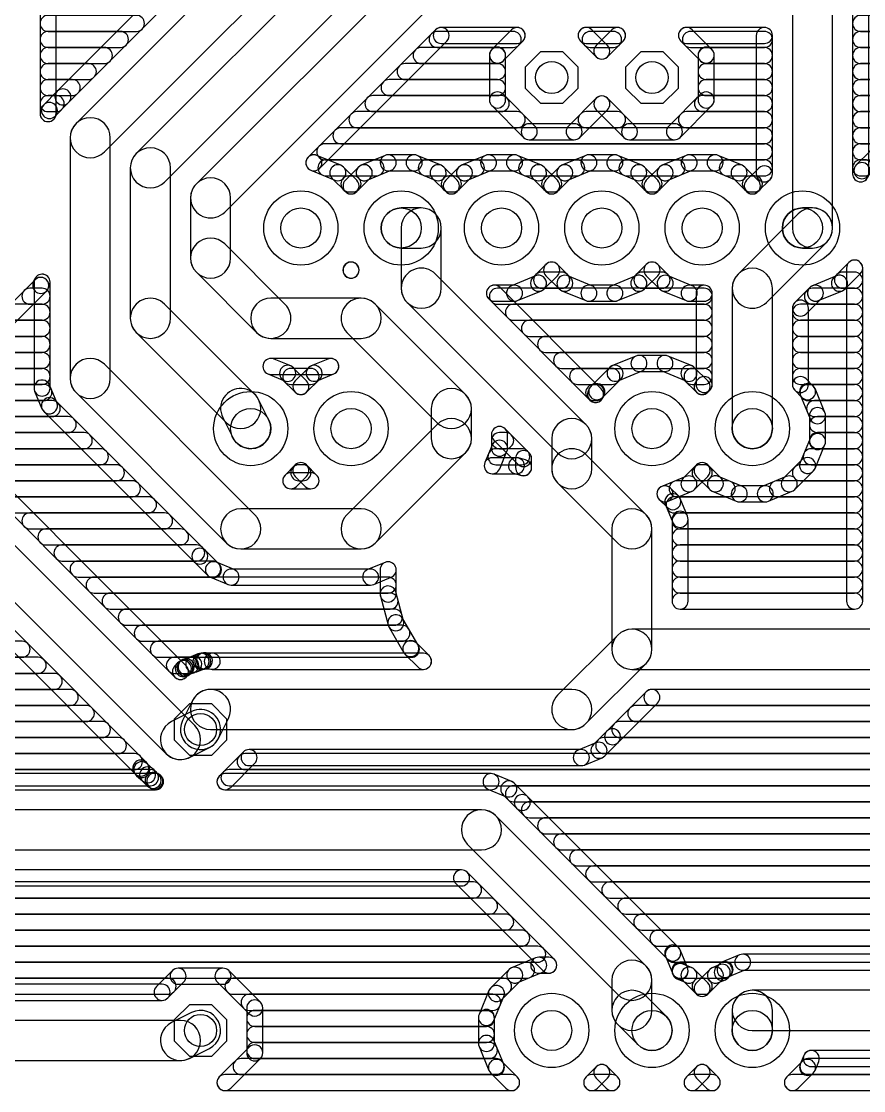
# Model space of a CAD drawing. Extents: x 1 to 104, y 1 to 79.
# Drawn here: x 27.21 to 48.54, y 1.02 to 28.09 of the extents above; entities that cross this region are included whole.
import ezdxf

# ---------------------------------------------------------------- set-up
doc = ezdxf.new("R2010")
doc.units = 0
for name, color, linetype in [('16', 174, 'CONTINUOUS'), ('17', 94, 'CONTINUOUS'), ('44', 250, 'CONTINUOUS')]:
    doc.layers.add(name, color=color, linetype=linetype)

# ---------------------------------------------------------------- blocks, each defined once
blk = doc.blocks.new('ROUNDP')
blk.add_circle((0, 0), 0.5)
blk = doc.blocks.new('OCTAGONP')
blk.add_lwpolyline([(-0.5, -0.2071), (-0.5, 0.2071), (-0.2071, 0.5), (0.2071, 0.5), (0.5, 0.2071), (0.5, -0.2071), (0.2071, -0.5), (-0.2071, -0.5)], close=True)

msp = doc.modelspace()

# ---------------------------------------------------------------- linework, layer by layer
at = {"layer": '16'}
for points in [[(40.5471, 38.7487), (28.1217, 26.3233, 1), (28.4091, 26.0359), (40.8345, 38.4613, 1)], [(29.3152, 24.7868), (42.2692, 37.7408, 1), (41.5508, 38.4592), (28.5968, 25.5052, 1)], [(28.0924, 25.7564), (28.0924, 34.8395, 1), (27.686, 34.8395), (27.686, 25.7564, 1)], [(30.8392, 24.0248), (40.7452, 33.9308, 1), (40.0268, 34.6492), (30.1208, 24.7432, 1)], [(36.9788, 29.3152), (31.6448, 23.9812, 1), (32.3632, 23.2628), (37.6972, 28.5968, 1)], [(47.752, 22.86), (47.752, 28.956, 1), (46.736, 28.956), (46.736, 22.86, 1)], [(48.6664, 24.2324), (48.6664, 28.7135, 1), (48.26, 28.7135), (48.26, 24.2324, 1)], [(27.8892, 27.8384), (30.1274, 27.8384, 1), (30.1274, 28.2448), (27.8892, 28.2448, 1)], [(48.4632, 27.8384), (52.2254, 27.8384, 1), (52.2254, 28.2448), (48.4632, 28.2448, 1)], [(34.7609, 24.3673), (37.9867, 27.5931, 1), (37.6993, 27.8805), (34.4735, 24.6547, 1)], [(37.843, 27.5336), (39.7671, 27.5336, 1), (39.7671, 27.94), (37.843, 27.94, 1)], [(39.6234, 27.8805), (39.1247, 27.3818, 1), (39.4121, 27.0944), (39.9108, 27.5931, 1)], [(42.0537, 27.4834), (41.6566, 27.8805, 1), (41.3692, 27.5931), (41.7663, 27.196, 1)], [(41.5129, 27.5336), (42.3071, 27.5336, 1), (42.3071, 27.94), (41.5129, 27.94, 1)], [(42.1634, 27.8805), (41.7663, 27.4834, 1), (42.0537, 27.196), (42.4508, 27.5931, 1)], [(44.6953, 27.3818), (44.1966, 27.8805, 1), (43.9092, 27.5931), (44.4079, 27.0944, 1)], [(44.0529, 27.5336), (46.0248, 27.5336, 1), (46.0248, 27.94), (44.0529, 27.94, 1)], [(45.8216, 27.7368), (45.8216, 24.2297, 1), (46.228, 24.2297), (46.228, 27.7368, 1)], [(27.8892, 27.432), (29.721, 27.432, 1), (29.721, 27.8384), (27.8892, 27.8384, 1)], [(37.7414, 27.432), (39.6655, 27.432, 1), (39.6655, 27.8384), (37.7414, 27.8384, 1)], [(41.6145, 27.432), (42.2055, 27.432, 1), (42.2055, 27.8384), (41.6145, 27.8384, 1)], [(44.1545, 27.432), (46.0248, 27.432, 1), (46.0248, 27.8384), (44.1545, 27.8384, 1)], [(48.4632, 27.432), (51.819, 27.432, 1), (51.819, 27.8384), (48.4632, 27.8384, 1)], [(27.8892, 27.0256), (29.3146, 27.0256, 1), (29.3146, 27.432), (27.8892, 27.432, 1)], [(37.335, 27.0256), (39.2684, 27.0256, 1), (39.2684, 27.432), (37.335, 27.432, 1)], [(39.0652, 27.2381), (39.0652, 26.1019, 1), (39.4716, 26.1019), (39.4716, 27.2381, 1)], [(44.7548, 26.1019), (44.7548, 27.2381, 1), (44.3484, 27.2381), (44.3484, 26.1019, 1)], [(44.5516, 27.0256), (46.0248, 27.0256, 1), (46.0248, 27.432), (44.5516, 27.432, 1)], [(48.4632, 27.0256), (51.4126, 27.0256, 1), (51.4126, 27.432), (48.4632, 27.432, 1)], [(27.8892, 26.6192), (28.9082, 26.6192, 1), (28.9082, 27.0256), (27.8892, 27.0256, 1)], [(36.9286, 26.6192), (39.2684, 26.6192, 1), (39.2684, 27.0256), (36.9286, 27.0256, 1)], [(44.5516, 26.6192), (46.0248, 26.6192, 1), (46.0248, 27.0256), (44.5516, 27.0256, 1)], [(48.4632, 26.6192), (51.0062, 26.6192, 1), (51.0062, 27.0256), (48.4632, 27.0256, 1)], [(27.8892, 26.2128), (28.5018, 26.2128, 1), (28.5018, 26.6192), (27.8892, 26.6192, 1)], [(36.5222, 26.2128), (39.2684, 26.2128, 1), (39.2684, 26.6192), (36.5222, 26.6192, 1)], [(44.5516, 26.2128), (46.0248, 26.2128, 1), (46.0248, 26.6192), (44.5516, 26.6192, 1)], [(48.4632, 26.2128), (50.5998, 26.2128, 1), (50.5998, 26.6192), (48.4632, 26.6192, 1)], [(28.1217, 26.3233), (27.7787, 25.9803, 1), (28.0661, 25.6929), (28.4091, 26.0359, 1)], [(39.1247, 25.9582), (39.9282, 25.1547, 1), (40.2155, 25.4421), (39.4121, 26.2455, 1)], [(43.8918, 25.1547), (44.6953, 25.9582, 1), (44.4079, 26.2455), (43.6044, 25.4421, 1)], [(27.8892, 25.8064), (28.0954, 25.8064, 1), (28.0954, 26.2128), (27.8892, 26.2128, 1)], [(27.7347, 25.9144), (27.7015, 25.8342, 1), (28.0769, 25.6787), (28.1101, 25.7589, 1)], [(36.1158, 25.8064), (39.3607, 25.8064, 1), (39.3607, 26.2128), (36.1158, 26.2128, 1)], [(41.3518, 25.1547), (42.0537, 25.8566, 1), (41.7663, 26.144), (41.0644, 25.4421, 1)], [(41.7663, 25.8566), (42.4682, 25.1547, 1), (42.7556, 25.4421), (42.0537, 26.144, 1)], [(44.4593, 25.8064), (46.0248, 25.8064, 1), (46.0248, 26.2128), (44.4593, 26.2128, 1)], [(48.4632, 25.8064), (50.1934, 25.8064, 1), (50.1934, 26.2128), (48.4632, 26.2128, 1)], [(35.7094, 25.4), (39.7671, 25.4, 1), (39.7671, 25.8064), (35.7094, 25.8064, 1)], [(41.5129, 25.4), (42.3071, 25.4, 1), (42.3071, 25.8064), (41.5129, 25.8064, 1)], [(44.0529, 25.4), (46.0248, 25.4, 1), (46.0248, 25.8064), (44.0529, 25.8064, 1)], [(48.4632, 25.4), (49.787, 25.4, 1), (49.787, 25.8064), (48.4632, 25.8064, 1)], [(29.464, 19.05), (29.464, 25.146, 1), (28.448, 25.146), (28.448, 19.05, 1)], [(40.0719, 25.0952), (41.2081, 25.0952, 1), (41.2081, 25.5016), (40.0719, 25.5016, 1)], [(42.6119, 25.0952), (43.7481, 25.0952, 1), (43.7481, 25.5016), (42.6119, 25.5016, 1)], [(35.303, 24.9936), (46.0248, 24.9936, 1), (46.0248, 25.4), (35.303, 25.4, 1)], [(48.4632, 24.9936), (49.3806, 24.9936, 1), (49.3806, 25.4), (48.4632, 25.4, 1)], [(34.8966, 24.5872), (46.0248, 24.5872, 1), (46.0248, 24.9936), (34.8966, 24.9936, 1)], [(48.4632, 24.5872), (48.9742, 24.5872, 1), (48.9742, 24.9936), (48.4632, 24.9936, 1)], [(30.988, 20.574), (30.988, 24.384, 1), (29.972, 24.384), (29.972, 20.574, 1)], [(34.6184, 24.7142), (34.6172, 24.7142, 1), (34.6172, 24.3078), (34.6184, 24.3078, 1)], [(35.303, 24.4474), (34.6962, 24.6987, 1), (34.5406, 24.3233), (35.1475, 24.0719, 1)], [(36.4238, 24.6987), (35.817, 24.4474, 1), (35.9725, 24.0719), (36.5794, 24.3233, 1)], [(37.1584, 24.7142), (36.5016, 24.7142, 1), (36.5016, 24.3078), (37.1584, 24.3078, 1)], [(37.843, 24.4474), (37.2362, 24.6987, 1), (37.0806, 24.3233), (37.6875, 24.0719, 1)], [(38.9638, 24.6987), (38.357, 24.4474, 1), (38.5125, 24.0719), (39.1194, 24.3233, 1)], [(39.6984, 24.7142), (39.0416, 24.7142, 1), (39.0416, 24.3078), (39.6984, 24.3078, 1)], [(40.383, 24.4474), (39.7762, 24.6987, 1), (39.6206, 24.3233), (40.2275, 24.0719, 1)], [(41.5038, 24.6987), (40.897, 24.4474, 1), (41.0525, 24.0719), (41.6594, 24.3233, 1)], [(42.2384, 24.7142), (41.5816, 24.7142, 1), (41.5816, 24.3078), (42.2384, 24.3078, 1)], [(42.923, 24.4474), (42.3162, 24.6987, 1), (42.1606, 24.3233), (42.7675, 24.0719, 1)], [(44.0438, 24.6987), (43.437, 24.4474, 1), (43.5925, 24.0719), (44.1994, 24.3233, 1)], [(44.7784, 24.7142), (44.1216, 24.7142, 1), (44.1216, 24.3078), (44.7784, 24.3078, 1)], [(45.463, 24.4474), (44.8562, 24.6987, 1), (44.7006, 24.3233), (45.3075, 24.0719, 1)], [(48.6957, 24.7993), (48.3527, 24.4563, 1), (48.6401, 24.1689), (48.9831, 24.5119, 1)], [(34.925, 24.1808), (36.195, 24.1808, 1), (36.195, 24.5872), (34.925, 24.5872, 1)], [(35.7037, 24.0685), (35.3689, 24.4033, 1), (35.0815, 24.116), (35.4163, 23.7812, 1)], [(35.7511, 24.4033), (35.4163, 24.0685, 1), (35.7037, 23.7812), (36.0385, 24.116, 1)], [(37.465, 24.1808), (38.735, 24.1808, 1), (38.735, 24.5872), (37.465, 24.5872, 1)], [(38.2437, 24.0685), (37.9089, 24.4033, 1), (37.6215, 24.116), (37.9563, 23.7812, 1)], [(38.2911, 24.4033), (37.9563, 24.0685, 1), (38.2437, 23.7812), (38.5785, 24.116, 1)], [(40.005, 24.1808), (41.275, 24.1808, 1), (41.275, 24.5872), (40.005, 24.5872, 1)], [(40.7837, 24.0685), (40.4489, 24.4033, 1), (40.1615, 24.116), (40.4963, 23.7812, 1)], [(40.8311, 24.4033), (40.4963, 24.0685, 1), (40.7837, 23.7812), (41.1185, 24.116, 1)], [(42.545, 24.1808), (43.815, 24.1808, 1), (43.815, 24.5872), (42.545, 24.5872, 1)], [(43.3237, 24.0685), (42.9889, 24.4033, 1), (42.7015, 24.116), (43.0363, 23.7812, 1)], [(43.3711, 24.4033), (43.0363, 24.0685, 1), (43.3237, 23.7812), (43.6585, 24.116, 1)], [(45.085, 24.1808), (46.0248, 24.1808, 1), (46.0248, 24.5872), (45.085, 24.5872, 1)], [(45.8637, 24.0685), (45.5289, 24.4033, 1), (45.2415, 24.116), (45.5763, 23.7812, 1)], [(45.8811, 24.3733), (45.5763, 24.0685, 1), (45.8637, 23.7812), (46.1685, 24.086, 1)], [(48.4632, 24.1808), (48.5678, 24.1808, 1), (48.5678, 24.5872), (48.4632, 24.5872, 1)], [(48.3087, 24.3904), (48.2755, 24.3102, 1), (48.6509, 24.1547), (48.6841, 24.2349, 1)], [(31.496, 23.622), (31.496, 22.098, 1), (32.512, 22.098), (32.512, 23.622, 1)], [(35.5073, 23.7744), (35.6127, 23.7744, 1), (35.6127, 24.1808), (35.5073, 24.1808, 1)], [(38.0473, 23.7744), (38.1527, 23.7744, 1), (38.1527, 24.1808), (38.0473, 24.1808, 1)], [(40.5873, 23.7744), (40.6927, 23.7744, 1), (40.6927, 24.1808), (40.5873, 24.1808, 1)], [(43.1273, 23.7744), (43.2327, 23.7744, 1), (43.2327, 24.1808), (43.1273, 24.1808, 1)], [(45.6673, 23.7744), (45.7727, 23.7744, 1), (45.7727, 24.1808), (45.6673, 24.1808, 1)], [(37.338, 23.368), (36.83, 23.368, 1), (36.83, 22.352), (37.338, 22.352, 1)], [(37.846, 21.336), (37.846, 22.86, 1), (36.83, 22.86), (36.83, 21.336, 1)], [(46.8848, 23.2192), (45.3608, 21.6952, 1), (46.0792, 20.9768), (47.6032, 22.5008, 1)], [(47.244, 23.368), (46.99, 23.368, 1), (46.99, 22.352), (47.244, 22.352, 1)], [(31.6448, 21.7388), (33.1688, 20.2148, 1), (33.8872, 20.9332), (32.3632, 22.4572, 1)], [(35.7017, 21.6495), (35.7037, 21.6515, 1), (35.4163, 21.9388), (35.4144, 21.9369, 1)], [(35.5619, 21.9964), (35.5581, 21.9964, 1), (35.5581, 21.59), (35.5619, 21.59, 1)], [(35.4164, 21.6513), (35.4184, 21.6494, 1), (35.7055, 21.937), (35.7036, 21.9389, 1)], [(40.4489, 21.3167), (40.7837, 21.6515, 1), (40.4963, 21.9388), (40.1615, 21.604, 1)], [(40.4963, 21.6515), (40.8311, 21.3167, 1), (41.1185, 21.604), (40.7837, 21.9388, 1)], [(42.9889, 21.3167), (43.3237, 21.6515, 1), (43.0363, 21.9388), (42.7015, 21.604, 1)], [(43.0363, 21.6515), (43.3711, 21.3167, 1), (43.6585, 21.604), (43.3237, 21.9388, 1)], [(48.0689, 21.3167), (48.4545, 21.7023, 1), (48.1671, 21.9896), (47.7815, 21.604, 1)], [(48.1076, 21.8459), (48.1076, 13.4112, 1), (48.514, 13.4112), (48.514, 21.8459, 1)], [(27.8913, 21.3296), (27.9245, 21.4098, 1), (27.5491, 21.5653), (27.5159, 21.4851, 1)], [(27.5336, 21.4876), (27.5336, 18.8075, 1), (27.94, 18.8075), (27.94, 21.4876, 1)], [(41.5072, 17.8852), (37.6972, 21.6952, 1), (36.9788, 20.9768), (40.7888, 17.1668, 1)], [(39.7762, 21.0213), (40.383, 21.2726, 1), (40.2275, 21.6481), (39.6206, 21.3967, 1)], [(40.3841, 21.336), (40.8959, 21.336, 1), (40.8959, 21.7424), (40.3841, 21.7424, 1)], [(40.897, 21.2726), (41.5038, 21.0213, 1), (41.6594, 21.3967), (41.0525, 21.6481, 1)], [(42.3162, 21.0213), (42.923, 21.2726, 1), (42.7675, 21.6481), (42.1606, 21.3967, 1)], [(42.9241, 21.336), (43.4359, 21.336, 1), (43.4359, 21.7424), (42.9241, 21.7424, 1)], [(43.437, 21.2726), (44.0438, 21.0213, 1), (44.1994, 21.3967), (43.5925, 21.6481, 1)], [(45.212, 21.336), (45.212, 17.78, 1), (46.228, 17.78), (46.228, 21.336, 1)], [(47.3962, 21.0213), (48.003, 21.2726, 1), (47.8475, 21.6481), (47.2406, 21.3967, 1)], [(48.0041, 21.336), (48.3108, 21.336, 1), (48.3108, 21.7424), (48.0041, 21.7424, 1)], [(24.7279, 18.1443), (27.8473, 21.2637, 1), (27.5599, 21.5511), (24.4405, 18.4317, 1)], [(41.8955, 18.7901), (39.3329, 21.3527, 1), (39.0455, 21.0653), (41.6082, 18.5027, 1)], [(39.1892, 21.0058), (39.6984, 21.0058, 1), (39.6984, 21.4122), (39.1892, 21.4122, 1)], [(41.5816, 21.0058), (42.2384, 21.0058, 1), (42.2384, 21.4122), (41.5816, 21.4122, 1)], [(44.1216, 21.0058), (44.5008, 21.0058, 1), (44.5008, 21.4122), (44.1216, 21.4122, 1)], [(44.2976, 21.209), (44.2976, 18.8957, 1), (44.704, 18.8957), (44.704, 21.209, 1)], [(47.0829, 20.6873), (47.4609, 21.0653, 1), (47.1735, 21.3527), (46.7955, 20.9747, 1)], [(47.3172, 21.0058), (47.3184, 21.0058, 1), (47.3184, 21.4122), (47.3172, 21.4122, 1)], [(27.429, 20.9296), (27.7368, 20.9296, 1), (27.7368, 21.336), (27.429, 21.336, 1)], [(39.2654, 20.9296), (44.5008, 20.9296, 1), (44.5008, 21.336), (39.2654, 21.336, 1)], [(47.241, 20.9296), (48.3108, 20.9296, 1), (48.3108, 21.336), (47.241, 21.336, 1)], [(27.0226, 20.5232), (27.7368, 20.5232, 1), (27.7368, 20.9296), (27.0226, 20.9296, 1)], [(33.1252, 18.6472), (30.8392, 20.9332, 1), (30.1208, 20.2148), (32.4068, 17.9288, 1)], [(33.528, 20.066), (35.814, 20.066, 1), (35.814, 21.082), (33.528, 21.082, 1)], [(35.4548, 20.2148), (37.7408, 17.9288, 1), (38.4592, 18.6472), (36.1732, 20.9332, 1)], [(39.6718, 20.5232), (44.5008, 20.5232, 1), (44.5008, 20.9296), (39.6718, 20.9296, 1)], [(47.1424, 18.8957), (47.1424, 20.831, 1), (46.736, 20.831), (46.736, 18.8957, 1)], [(46.9392, 20.5232), (48.3108, 20.5232, 1), (48.3108, 20.9296), (46.9392, 20.9296, 1)], [(26.6162, 20.1168), (27.7368, 20.1168, 1), (27.7368, 20.5232), (26.6162, 20.5232, 1)], [(40.0782, 20.1168), (44.5008, 20.1168, 1), (44.5008, 20.5232), (40.0782, 20.5232, 1)], [(46.9392, 20.1168), (48.3108, 20.1168, 1), (48.3108, 20.5232), (46.9392, 20.5232, 1)], [(26.2098, 19.7104), (27.7368, 19.7104, 1), (27.7368, 20.1168), (26.2098, 20.1168, 1)], [(40.4846, 19.7104), (44.5008, 19.7104, 1), (44.5008, 20.1168), (40.4846, 20.1168, 1)], [(46.9392, 19.7104), (48.3108, 19.7104, 1), (48.3108, 20.1168), (46.9392, 20.1168, 1)], [(25.8034, 19.304), (27.7368, 19.304, 1), (27.7368, 19.7104), (25.8034, 19.7104, 1)], [(33.1252, 15.5992), (29.3152, 19.4092, 1), (28.5968, 18.6908), (32.4068, 14.8808, 1)], [(34.033, 19.3674), (33.6101, 19.5425, 1), (33.4546, 19.1671), (33.8775, 18.9919, 1)], [(33.5324, 19.1516), (35.0476, 19.1516, 1), (35.0476, 19.558), (33.5324, 19.558, 1)], [(34.9699, 19.5425), (34.547, 19.3674, 1), (34.7025, 18.9919), (35.1254, 19.1671, 1)], [(40.891, 19.304), (44.5008, 19.304, 1), (44.5008, 19.7104), (40.891, 19.7104, 1)], [(42.7738, 19.6187), (42.167, 19.3674, 1), (42.3225, 18.9919), (42.9294, 19.2433, 1)], [(43.5084, 19.6342), (42.8516, 19.6342, 1), (42.8516, 19.2278), (43.5084, 19.2278, 1)], [(44.193, 19.3674), (43.5862, 19.6187, 1), (43.4306, 19.2433), (44.0375, 18.9919, 1)], [(46.9392, 19.304), (48.3108, 19.304, 1), (48.3108, 19.7104), (46.9392, 19.7104, 1)], [(25.397, 18.8976), (27.7368, 18.8976, 1), (27.7368, 19.304), (25.397, 19.304, 1)], [(34.4337, 18.9885), (34.0989, 19.3233, 1), (33.8115, 19.036), (34.1463, 18.7012, 1)], [(34.0341, 18.8976), (34.5459, 18.8976, 1), (34.5459, 19.304), (34.0341, 19.304, 1)], [(34.4811, 19.3233), (34.1463, 18.9885, 1), (34.4337, 18.7012), (34.7685, 19.036, 1)], [(41.2974, 18.8976), (42.1659, 18.8976, 1), (42.1659, 19.304), (41.2974, 19.304, 1)], [(42.1011, 19.3233), (41.6367, 18.8589, 1), (41.924, 18.5715), (42.3885, 19.036, 1)], [(44.5937, 18.9885), (44.2589, 19.3233, 1), (43.9715, 19.036), (44.3063, 18.7012, 1)], [(44.1941, 18.8976), (44.5008, 18.8976, 1), (44.5008, 19.304), (44.1941, 19.304, 1)], [(46.9392, 18.8976), (48.3108, 18.8976, 1), (48.3108, 19.304), (46.9392, 19.304, 1)], [(27.5491, 18.7297), (27.7347, 18.2816, 1), (28.1101, 18.4371), (27.9245, 18.8852, 1)], [(44.3571, 19.0393), (44.3063, 18.9885, 1), (44.5937, 18.7012), (44.6445, 18.752, 1)], [(47.2633, 18.8589), (47.0829, 19.0393, 1), (46.7955, 18.752), (46.976, 18.5715, 1)], [(22.5008, 17.9288), (30.8828, 9.5468, 1), (31.6012, 10.2652), (23.2192, 18.6472, 1)], [(24.9906, 18.4912), (27.7836, 18.4912, 1), (27.7836, 18.8976), (24.9906, 18.8976, 1)], [(32.3116, 18.0608), (32.5656, 17.5528, 1), (33.4744, 18.0072), (33.2204, 18.5152, 1)], [(37.592, 18.288), (37.592, 17.526, 1), (38.608, 17.526), (38.608, 18.288, 1)], [(41.7038, 18.4912), (41.7717, 18.4912, 1), (41.7717, 18.8976), (41.7038, 18.8976, 1)], [(41.5926, 18.793), (41.5641, 18.7241, 1), (41.9396, 18.5686), (41.9681, 18.6375, 1)], [(47.5587, 18.1862), (47.3074, 18.793, 1), (46.9319, 18.6375), (47.1833, 18.0306, 1)], [(47.1283, 18.4912), (48.3108, 18.4912, 1), (48.3108, 18.8976), (47.1283, 18.8976, 1)], [(31.3857, 11.7739), (24.7279, 18.4317, 1), (24.4405, 18.1443), (31.0983, 11.4865, 1)], [(24.5842, 18.0848), (27.9938, 18.0848, 1), (27.9938, 18.4912), (24.5842, 18.4912, 1)], [(27.7787, 18.2157), (31.5887, 14.4057, 1), (31.8761, 14.6931), (28.0661, 18.5031, 1)], [(47.2966, 18.0848), (48.3108, 18.0848, 1), (48.3108, 18.4912), (47.2966, 18.4912, 1)], [(47.5742, 17.4516), (47.5742, 18.1084, 1), (47.1678, 18.1084), (47.1678, 17.4516, 1)], [(24.9906, 17.6784), (28.4002, 17.6784, 1), (28.4002, 18.0848), (24.9906, 18.0848, 1)], [(37.7408, 17.8852), (35.4548, 15.5992, 1), (36.1732, 14.8808), (38.4592, 17.1668, 1)], [(41.656, 16.764), (41.656, 17.526, 1), (40.64, 17.526), (40.64, 16.764, 1)], [(47.371, 17.6784), (48.3108, 17.6784, 1), (48.3108, 18.0848), (47.371, 18.0848, 1)], [(25.397, 17.272), (28.8066, 17.272, 1), (28.8066, 17.6784), (25.397, 17.6784, 1)], [(39.5224, 17.2835), (39.5224, 17.6306, 1), (39.116, 17.6306), (39.116, 17.2835, 1)], [(39.1755, 17.4869), (39.7851, 16.8773, 1), (40.0725, 17.1647), (39.4629, 17.7743, 1)], [(39.3192, 17.272), (39.4746, 17.272, 1), (39.4746, 17.6784), (39.3192, 17.6784, 1)], [(47.3074, 16.767), (47.5587, 17.3738, 1), (47.1833, 17.5294), (46.9319, 16.9225, 1)], [(47.371, 17.272), (48.3108, 17.272, 1), (48.3108, 17.6784), (47.371, 17.6784, 1)], [(39.3233, 16.7624), (39.5069, 17.2057, 1), (39.1315, 17.3612), (38.9478, 16.918, 1)], [(25.8034, 16.8656), (29.213, 16.8656, 1), (29.213, 17.272), (25.8034, 17.272, 1)], [(39.2303, 16.8656), (39.881, 16.8656, 1), (39.881, 17.272), (39.2303, 17.272, 1)], [(39.7256, 17.021), (39.7256, 16.7917, 1), (40.132, 16.7917), (40.132, 17.021, 1)], [(43.0312, 15.5992), (41.5072, 17.1232, 1), (40.7888, 16.4048), (42.3128, 14.8808, 1)], [(47.2124, 16.8656), (48.3108, 16.8656, 1), (48.3108, 17.272), (47.2124, 17.272, 1)], [(26.2098, 16.4592), (29.6194, 16.4592, 1), (29.6194, 16.8656), (26.2098, 16.8656, 1)], [(34.1777, 16.3155), (34.4337, 16.5714, 1), (34.1463, 16.8588), (33.8904, 16.6029, 1)], [(34.2373, 16.4592), (34.3427, 16.4592, 1), (34.3427, 16.8656), (34.2373, 16.8656, 1)], [(34.1463, 16.5715), (34.4023, 16.3155, 1), (34.6896, 16.6029), (34.4337, 16.8588, 1)], [(39.7479, 17.0434), (39.1356, 17.0434, 1), (39.1356, 16.637), (39.7479, 16.637, 1)], [(39.9814, 16.988), (39.8005, 17.0365, 1), (39.6953, 16.6439), (39.8762, 16.5954, 1)], [(44.2589, 16.2367), (44.5937, 16.5715, 1), (44.3063, 16.8588), (43.9715, 16.524, 1)], [(44.3973, 16.4592), (44.5027, 16.4592, 1), (44.5027, 16.8656), (44.3973, 16.8656, 1)], [(44.3063, 16.5715), (44.6411, 16.2367, 1), (44.9285, 16.524), (44.5937, 16.8588, 1)], [(46.7989, 16.2367), (47.2633, 16.7011, 1), (46.976, 16.9885), (46.5115, 16.524, 1)], [(46.9373, 16.4592), (48.3108, 16.4592, 1), (48.3108, 16.8656), (46.9373, 16.8656, 1)], [(34.5459, 16.6624), (34.0341, 16.6624, 1), (34.0341, 16.256), (34.5459, 16.256, 1)], [(43.5862, 15.9413), (44.193, 16.1926, 1), (44.0375, 16.5681), (43.4306, 16.3167, 1)], [(44.707, 16.1926), (45.3138, 15.9413, 1), (45.4694, 16.3167), (44.8625, 16.5681, 1)], [(46.1262, 15.9413), (46.733, 16.1926, 1), (46.5775, 16.5681), (45.9706, 16.3167, 1)], [(23.1199, 16.0165), (30.0963, 9.0401, 1), (30.3837, 9.3275), (23.4073, 16.3038, 1)], [(26.6162, 16.0528), (30.0258, 16.0528, 1), (30.0258, 16.4592), (26.6162, 16.4592, 1)], [(43.8493, 16.0743), (43.6509, 16.2727, 1), (43.3635, 15.9853), (43.5619, 15.7869, 1)], [(43.5072, 15.9258), (43.5084, 15.9258, 1), (43.5084, 16.3322), (43.5072, 16.3322, 1)], [(43.815, 16.0528), (45.085, 16.0528, 1), (45.085, 16.4592), (43.815, 16.4592, 1)], [(45.3916, 15.9258), (46.0484, 15.9258, 1), (46.0484, 16.3322), (45.3916, 16.3322, 1)], [(46.355, 16.0528), (48.3108, 16.0528, 1), (48.3108, 16.4592), (46.355, 16.4592, 1)], [(27.0226, 15.6464), (30.4322, 15.6464, 1), (30.4322, 16.0528), (27.0226, 16.0528, 1)], [(44.0789, 15.5603), (43.8933, 16.0084, 1), (43.5179, 15.8529), (43.7035, 15.4048, 1)], [(43.7391, 15.6464), (48.3108, 15.6464, 1), (48.3108, 16.0528), (43.7391, 16.0528, 1)], [(35.814, 15.748), (32.766, 15.748, 1), (32.766, 14.732), (35.814, 14.732, 1)], [(43.18, 12.192), (43.18, 15.24, 1), (42.164, 15.24), (42.164, 12.192, 1)], [(27.429, 15.24), (30.8386, 15.24, 1), (30.8386, 15.6464), (27.429, 15.6464, 1)], [(44.0944, 13.4112), (44.0944, 15.4825, 1), (43.688, 15.4825), (43.688, 13.4112, 1)], [(43.8912, 15.24), (48.3108, 15.24, 1), (48.3108, 15.6464), (43.8912, 15.6464, 1)], [(27.8354, 14.8336), (31.245, 14.8336, 1), (31.245, 15.24), (27.8354, 15.24, 1)], [(43.8912, 14.8336), (48.3108, 14.8336, 1), (48.3108, 15.24), (43.8912, 15.24, 1)], [(28.2418, 14.4272), (31.6514, 14.4272, 1), (31.6514, 14.8336), (28.2418, 14.8336, 1)], [(31.5887, 14.4057), (31.9317, 14.0627, 1), (32.2191, 14.3501), (31.8761, 14.6931, 1)], [(43.8912, 14.4272), (48.3108, 14.4272, 1), (48.3108, 14.8336), (43.8912, 14.8336, 1)], [(28.6482, 14.0208), (32.0578, 14.0208, 1), (32.0578, 14.4272), (28.6482, 14.4272, 1)], [(31.9976, 14.0187), (32.4457, 13.8331, 1), (32.6012, 14.2085), (32.1531, 14.3941, 1)], [(36.1343, 13.8331), (36.5776, 14.0167, 1), (36.422, 14.3922), (35.9788, 14.2085, 1)], [(36.2966, 14.2044), (36.2966, 13.5921, 1), (36.703, 13.5921), (36.703, 14.2044, 1)], [(43.8912, 14.0208), (48.3108, 14.0208, 1), (48.3108, 14.4272), (43.8912, 14.4272, 1)], [(32.5235, 13.8176), (36.0565, 13.8176, 1), (36.0565, 14.224), (32.5235, 14.224, 1)], [(29.0546, 13.6144), (36.4998, 13.6144, 1), (36.4998, 14.0208), (29.0546, 14.0208, 1)], [(43.8912, 13.6144), (48.3108, 13.6144, 1), (48.3108, 14.0208), (43.8912, 14.0208, 1)], [(29.461, 13.208), (36.5483, 13.208, 1), (36.5483, 13.6144), (29.461, 13.6144, 1)], [(36.3035, 13.5395), (36.4991, 12.8096, 1), (36.8917, 12.9147), (36.6961, 13.6447, 1)], [(48.3108, 13.6144), (43.8912, 13.6144, 1), (43.8912, 13.208), (48.3108, 13.208, 1)], [(43.8912, 13.208), (48.3108, 13.208, 1), (48.3108, 13.6144), (43.8912, 13.6144, 1)], [(29.8674, 12.8016), (36.6572, 12.8016, 1), (36.6572, 13.208), (29.8674, 13.208, 1)], [(36.5194, 12.7605), (36.8973, 12.1061, 1), (37.2492, 12.3093), (36.8714, 12.9637, 1)], [(30.2738, 12.3952), (36.8477, 12.3952, 1), (36.8477, 12.8016), (30.2738, 12.8016, 1)], [(41.5072, 10.3088), (43.0312, 11.8328, 1), (42.3128, 12.5512), (40.7888, 11.0272, 1)], [(42.672, 11.684), (49.53, 11.684, 1), (49.53, 12.7), (42.672, 12.7, 1)], [(20.0122, 11.9888), (27.2318, 11.9888, 1), (27.2318, 12.3952), (20.0122, 12.3952, 1)], [(30.6802, 11.9888), (37.0889, 11.9888, 1), (37.0889, 12.3952), (30.6802, 12.3952, 1)], [(36.9296, 12.064), (37.25, 11.7435, 1), (37.5374, 12.0309), (37.217, 12.3513, 1)], [(20.4186, 11.5824), (27.6382, 11.5824, 1), (27.6382, 11.9888), (20.4186, 11.9888, 1)], [(31.0866, 11.5824), (31.5014, 11.5824, 1), (31.5014, 11.9888), (31.0866, 11.9888, 1)], [(31.2769, 11.9064), (31.2356, 11.8893, 1), (31.3911, 11.5138), (31.4324, 11.5309, 1)], [(31.2552, 11.9014), (31.2215, 11.8722, 1), (31.4878, 11.5652), (31.5215, 11.5944, 1)], [(31.5132, 12.0037), (31.3241, 11.9407, 1), (31.4526, 11.5552), (31.6417, 11.6182, 1)], [(31.6837, 12.0749), (31.4997, 11.9987, 1), (31.6552, 11.6232), (31.8392, 11.6995, 1)], [(31.8061, 12.0904), (31.7615, 12.0904, 1), (31.7615, 11.684), (31.8061, 11.684, 1)], [(31.7843, 12.0941), (31.7419, 12.08, 1), (31.8704, 11.6944), (31.9128, 11.7085, 1)], [(32.0617, 12.0899), (31.8629, 12.104, 1), (31.8341, 11.6986), (32.0329, 11.6845, 1)], [(37.3937, 12.0904), (32.0473, 12.0904, 1), (32.0473, 11.684), (37.3937, 11.684, 1)], [(31.1697, 11.8453), (31.0983, 11.7739, 1), (31.3857, 11.4865), (31.4571, 11.5579, 1)], [(20.825, 11.176), (28.0446, 11.176, 1), (28.0446, 11.5824), (20.825, 11.5824, 1)], [(21.2314, 10.7696), (28.451, 10.7696, 1), (28.451, 11.176), (21.2314, 11.176, 1)], [(31.5496, 10.8952), (31.2956, 10.3872, 1), (32.2044, 9.9328), (32.4584, 10.4408, 1)], [(32.004, 10.16), (41.148, 10.16, 1), (41.148, 11.176), (32.004, 11.176, 1)], [(42.3253, 9.8337), (43.3207, 10.8291, 1), (43.0333, 11.1165), (42.0379, 10.1211, 1)], [(43.177, 10.7696), (50.9518, 10.7696, 1), (50.9518, 11.176), (43.177, 11.176, 1)], [(21.6378, 10.3632), (28.8574, 10.3632, 1), (28.8574, 10.7696), (21.6378, 10.7696, 1)], [(31.4692, 9.4516), (31.9772, 9.7056, 1), (31.5228, 10.6144), (31.0148, 10.3604, 1)], [(42.7706, 10.3632), (51.5317, 10.3632, 1), (51.5317, 10.7696), (42.7706, 10.7696, 1)], [(22.0442, 9.9568), (29.2638, 9.9568, 1), (29.2638, 10.3632), (22.0442, 10.3632, 1)], [(42.3642, 9.9568), (88.4458, 9.9568, 1), (88.4458, 10.3632), (42.3642, 10.3632, 1)], [(41.9823, 9.4907), (42.3253, 9.8337, 1), (42.0379, 10.1211), (41.6949, 9.7781, 1)], [(22.4506, 9.5504), (29.6702, 9.5504, 1), (29.6702, 9.9568), (22.4506, 9.9568, 1)], [(41.4683, 9.2611), (41.9164, 9.4467, 1), (41.7609, 9.8221), (41.3128, 9.6365, 1)], [(41.9578, 9.5504), (88.0394, 9.5504, 1), (88.0394, 9.9568), (41.9578, 9.9568, 1)], [(22.857, 9.144), (30.0766, 9.144, 1), (30.0766, 9.5504), (22.857, 9.5504, 1)], [(32.5126, 8.6955), (33.1222, 9.3051, 1), (32.8348, 9.5925), (32.2252, 8.9829, 1)], [(32.8769, 9.144), (87.633, 9.144, 1), (87.633, 9.5504), (32.8769, 9.5504, 1)], [(32.9785, 9.2456), (41.3905, 9.2456, 1), (41.3905, 9.652), (32.9785, 9.652, 1)], [(30.0582, 9.0929), (30.0782, 9.053, 1), (30.4417, 9.2347), (30.4217, 9.2747, 1)], [(30.1268, 8.9903), (30.2774, 8.8598, 1), (30.5437, 9.1668), (30.3931, 9.2974, 1)], [(30.2668, 8.8696), (30.4077, 8.7287, 1), (30.6951, 9.0161), (30.5542, 9.157, 1)], [(23.2634, 8.7376), (30.483, 8.7376, 1), (30.483, 9.144), (23.2634, 9.144, 1)], [(30.6112, 9.0424), (23.365, 9.0424, 1), (23.365, 8.636), (30.6112, 8.636, 1)], [(30.4736, 8.6847), (30.5149, 8.6676, 1), (30.6704, 9.0431), (30.6291, 9.0601, 1)], [(30.4595, 8.7018), (30.4781, 8.6857, 1), (30.7444, 8.9927), (30.7258, 9.0088, 1)], [(39.1045, 9.0424), (32.3689, 9.0424, 1), (32.3689, 8.636), (39.1045, 8.636, 1)], [(32.4705, 8.7376), (87.2266, 8.7376, 1), (87.2266, 9.144), (32.4705, 9.144, 1)], [(39.6304, 8.8413), (39.1823, 9.0269, 1), (39.0268, 8.6515), (39.4749, 8.4659, 1)], [(40.0393, 8.4543), (39.6963, 8.7973, 1), (39.4089, 8.5099), (39.7519, 8.1669, 1)], [(39.6718, 8.3312), (86.8202, 8.3312, 1), (86.8202, 8.7376), (39.6718, 8.7376, 1)], [(43.8493, 4.6443), (40.0393, 8.4543, 1), (39.7519, 8.1669), (43.5619, 4.3569, 1)], [(22.86, 7.112), (38.862, 7.112, 1), (38.862, 8.128), (22.86, 8.128, 1)], [(38.5028, 7.2608), (42.3128, 3.4508, 1), (43.0312, 4.1692), (39.2212, 7.9792, 1)], [(40.0782, 7.9248), (86.4138, 7.9248, 1), (86.4138, 8.3312), (40.0782, 8.3312, 1)], [(40.4846, 7.5184), (86.0074, 7.5184, 1), (86.0074, 7.9248), (40.4846, 7.9248, 1)], [(40.891, 7.112), (85.601, 7.112, 1), (85.601, 7.5184), (40.891, 7.5184, 1)], [(41.2974, 6.7056), (85.1946, 6.7056, 1), (85.1946, 7.112), (41.2974, 7.112, 1)], [(22.6175, 6.1976), (38.357, 6.1976, 1), (38.357, 6.604), (22.6175, 6.604, 1)], [(38.2133, 6.2571), (40.4231, 4.0473, 1), (40.7105, 4.3347), (38.5007, 6.5445, 1)], [(41.7038, 6.2992), (84.7882, 6.2992, 1), (84.7882, 6.7056), (41.7038, 6.7056, 1)], [(1.2192, 5.8928), (38.6618, 5.8928, 1), (38.6618, 6.2992), (1.2192, 6.2992, 1)], [(42.1102, 5.8928), (84.3818, 5.8928, 1), (84.3818, 6.2992), (42.1102, 6.2992, 1)], [(24.1098, 5.4864), (39.0682, 5.4864, 1), (39.0682, 5.8928), (24.1098, 5.8928, 1)], [(42.5166, 5.4864), (83.9754, 5.4864, 1), (83.9754, 5.8928), (42.5166, 5.8928, 1)], [(24.635, 5.08), (39.4746, 5.08, 1), (39.4746, 5.4864), (24.635, 5.4864, 1)], [(42.923, 5.08), (83.569, 5.08, 1), (83.569, 5.4864), (42.923, 5.4864, 1)], [(25.0414, 4.6736), (39.881, 4.6736, 1), (39.881, 5.08), (25.0414, 5.08, 1)], [(43.3294, 4.6736), (83.1626, 4.6736, 1), (83.1626, 5.08), (43.3294, 5.08, 1)], [(25.4478, 4.2672), (40.2874, 4.2672, 1), (40.2874, 4.6736), (25.4478, 4.6736, 1)], [(44.0789, 4.1303), (43.8933, 4.5784, 1), (43.5179, 4.4229), (43.7035, 3.9748, 1)], [(43.7181, 4.2672), (82.7562, 4.2672, 1), (82.7562, 4.6736), (43.7181, 4.6736, 1)], [(40.2338, 4.3787), (39.627, 4.1274, 1), (39.7825, 3.7519), (40.3894, 4.0033, 1)], [(40.5668, 4.3942), (40.3116, 4.3942, 1), (40.3116, 3.9878), (40.5668, 3.9878, 1)], [(45.3997, 4.4549), (44.9516, 4.2693, 1), (45.1071, 3.8939), (45.5552, 4.0795, 1)], [(82.553, 4.4704), (45.4775, 4.4704, 1), (45.4775, 4.064), (82.553, 4.064, 1)], [(25.8542, 3.8608), (40.005, 3.8608, 1), (40.005, 4.2672), (25.8542, 4.2672, 1)], [(31.0382, 4.0553), (30.6318, 3.6489, 1), (30.9191, 3.3615), (31.3255, 3.7679, 1)], [(32.3181, 4.1148), (31.1819, 4.1148, 1), (31.1819, 3.7084), (32.3181, 3.7084, 1)], [(33.2653, 3.2518), (32.4618, 4.0553, 1), (32.1744, 3.7679), (32.9779, 2.9644, 1)], [(39.5611, 4.0833), (39.0967, 3.6189, 1), (39.384, 3.3315), (39.8485, 3.796, 1)], [(42.164, 3.81), (42.164, 3.048, 1), (43.18, 3.048), (43.18, 3.81, 1)], [(43.8864, 3.8608), (45.0118, 3.8608, 1), (45.0118, 4.2672), (43.8864, 4.2672, 1)], [(44.0944, 4.0324), (44.0944, 4.0525, 1), (43.688, 4.0525), (43.688, 4.0324, 1)], [(44.193, 4.1274), (43.969, 4.2202, 1), (43.8134, 3.8447), (44.0375, 3.7519, 1)], [(44.5937, 3.7485), (44.2589, 4.0833, 1), (43.9715, 3.796), (44.3063, 3.4612, 1)], [(44.6411, 4.0833), (44.3063, 3.7485, 1), (44.5937, 3.4612), (44.9285, 3.796, 1)], [(44.8823, 4.2), (44.707, 4.1274, 1), (44.8625, 3.7519), (45.0378, 3.8245, 1)], [(44.8857, 4.2253), (44.8163, 4.1559, 1), (45.1037, 3.8686), (45.1731, 3.9379, 1)], [(26.2606, 3.4544), (30.9279, 3.4544, 1), (30.9279, 3.8608), (26.2606, 3.8608, 1)], [(32.5721, 3.4544), (39.4227, 3.4544, 1), (39.4227, 3.8608), (32.5721, 3.8608, 1)], [(44.3973, 3.4544), (44.5027, 3.4544, 1), (44.5027, 3.8608), (44.3973, 3.8608, 1)], [(30.7755, 3.7084), (26.413, 3.7084, 1), (26.413, 3.302), (30.7755, 3.302, 1)], [(39.0526, 3.553), (38.8013, 2.9462, 1), (39.1767, 2.7906), (39.4281, 3.3975, 1)], [(42.3128, 2.6888), (42.8208, 2.1808, 1), (43.5392, 2.8992), (43.0312, 3.4072, 1)], [(83.058, 3.556), (45.72, 3.556, 1), (45.72, 2.54), (83.058, 2.54, 1)], [(45.212, 3.048), (45.212, 2.54, 1), (46.228, 2.54), (46.228, 3.048, 1)], [(32.9785, 3.048), (39.1476, 3.048, 1), (39.1476, 3.4544), (32.9785, 3.4544, 1)], [(33.3248, 1.9719), (33.3248, 3.1081, 1), (32.9184, 3.1081), (32.9184, 1.9719, 1)], [(31.4692, 1.8316), (31.9772, 2.0856, 1), (31.5228, 2.9944), (31.0148, 2.7404, 1)], [(33.1216, 2.6416), (38.989, 2.6416, 1), (38.989, 3.048), (33.1216, 3.048, 1)], [(38.7858, 2.8684), (38.7858, 2.2116, 1), (39.1922, 2.2116), (39.1922, 2.8684, 1)], [(25.908, 1.778), (31.242, 1.778, 1), (31.242, 2.794), (25.908, 2.794, 1)], [(33.1216, 2.2352), (38.989, 2.2352, 1), (38.989, 2.6416), (33.1216, 2.6416, 1)], [(32.5126, 1.0755), (33.2653, 1.8282, 1), (32.9779, 2.1156), (32.2252, 1.3629, 1)], [(33.1216, 1.8288), (39.0634, 1.8288, 1), (39.0634, 2.2352), (33.1216, 2.2352, 1)], [(38.8013, 2.1338), (39.0526, 1.527, 1), (39.4281, 1.6825), (39.1767, 2.2894, 1)], [(47.3074, 1.527), (47.4002, 1.751, 1), (47.0247, 1.9066), (46.9319, 1.6825, 1)], [(47.2124, 1.6256), (83.3005, 1.6256, 1), (83.3005, 2.032), (47.2124, 2.032, 1)], [(32.7753, 1.4224), (39.2317, 1.4224, 1), (39.2317, 1.8288), (32.7753, 1.8288, 1)], [(39.0967, 1.4611), (39.4823, 1.0755, 1), (39.7696, 1.3629), (39.384, 1.7485, 1)], [(41.7977, 1.0755), (42.0537, 1.3314, 1), (41.7663, 1.6188), (41.5104, 1.3629, 1)], [(41.7663, 1.3315), (42.0223, 1.0755, 1), (42.3096, 1.3629), (42.0537, 1.6188, 1)], [(44.3377, 1.0755), (44.5937, 1.3314, 1), (44.3063, 1.6188), (44.0504, 1.3629, 1)], [(44.3063, 1.3315), (44.5623, 1.0755, 1), (44.8496, 1.3629), (44.5937, 1.6188, 1)], [(46.8777, 1.0755), (47.2633, 1.4611, 1), (46.976, 1.7485), (46.5904, 1.3629, 1)], [(47.1283, 1.4224), (103.8608, 1.4224, 1), (103.8608, 1.8288), (47.1283, 1.8288, 1)], [(39.6259, 1.4224), (32.3689, 1.4224, 1), (32.3689, 1.016), (39.6259, 1.016, 1)], [(32.3689, 1.016), (39.6259, 1.016, 1), (39.6259, 1.4224), (32.3689, 1.4224, 1)], [(42.1659, 1.4224), (41.6541, 1.4224, 1), (41.6541, 1.016), (42.1659, 1.016, 1)], [(41.6541, 1.016), (42.1659, 1.016, 1), (42.1659, 1.4224), (41.6541, 1.4224, 1)], [(44.7059, 1.4224), (44.1941, 1.4224, 1), (44.1941, 1.016), (44.7059, 1.016, 1)], [(44.1941, 1.016), (44.7059, 1.016, 1), (44.7059, 1.4224), (44.1941, 1.4224, 1)], [(99.9176, 1.4224), (46.7341, 1.4224, 1), (46.7341, 1.016), (99.9176, 1.016, 1)], [(46.7341, 1.016), (99.9176, 1.016, 1), (99.9176, 1.4224), (46.7341, 1.4224, 1)]]:
    msp.add_lwpolyline(points, format="xyb", close=True, dxfattribs=at)
at = {"layer": '44'}
for centre, radius in [((40.64, 26.67), 0.4064), ((43.18, 26.67), 0.4064), ((34.29, 22.86), 0.508), ((36.83, 22.86), 0.508), ((39.37, 22.86), 0.508), ((41.91, 22.86), 0.508), ((44.45, 22.86), 0.508), ((46.99, 22.86), 0.508), ((33.02, 17.78), 0.508), ((35.56, 17.78), 0.508), ((43.18, 17.78), 0.508), ((45.72, 17.78), 0.508), ((31.75, 10.16), 0.4064), ((40.64, 2.54), 0.508), ((43.18, 2.54), 0.508), ((45.72, 2.54), 0.508), ((31.75, 2.54), 0.4064)]:
    msp.add_circle(centre, radius, dxfattribs=at)

# ---------------------------------------------------------------- block references
at = {"layer": '17'}
for name, p, xscale, yscale, rotation in [('OCTAGONP', (40.64, 26.67), 1.3208, 1.3208, 90), ('OCTAGONP', (43.18, 26.67), 1.3208, 1.3208, 90), ('ROUNDP', (34.29, 22.86), 1.8796, 1.8796, 90), ('ROUNDP', (36.83, 22.86), 1.8796, 1.8796, 90), ('ROUNDP', (39.37, 22.86), 1.8796, 1.8796, 90), ('ROUNDP', (41.91, 22.86), 1.8796, 1.8796, 90), ('ROUNDP', (44.45, 22.86), 1.8796, 1.8796, 90), ('ROUNDP', (46.99, 22.86), 1.8796, 1.8796, 90), ('OCTAGONP', (31.75, 10.16), 1.3208, 1.3208, 270), ('OCTAGONP', (31.75, 2.54), 1.3208, 1.3208, 270)]:
    msp.add_blockref(name, p, dxfattribs=dict(at, xscale=xscale, yscale=yscale, rotation=rotation))
at = {"layer": '17', "xscale": 1.8796, "yscale": 1.8796}
for p in [(33.02, 17.78), (35.56, 17.78), (43.18, 17.78), (45.72, 17.78), (40.64, 2.54), (43.18, 2.54), (45.72, 2.54)]:
    msp.add_blockref('ROUNDP', p, dxfattribs=at)

doc.saveas('drawing.dxf')
